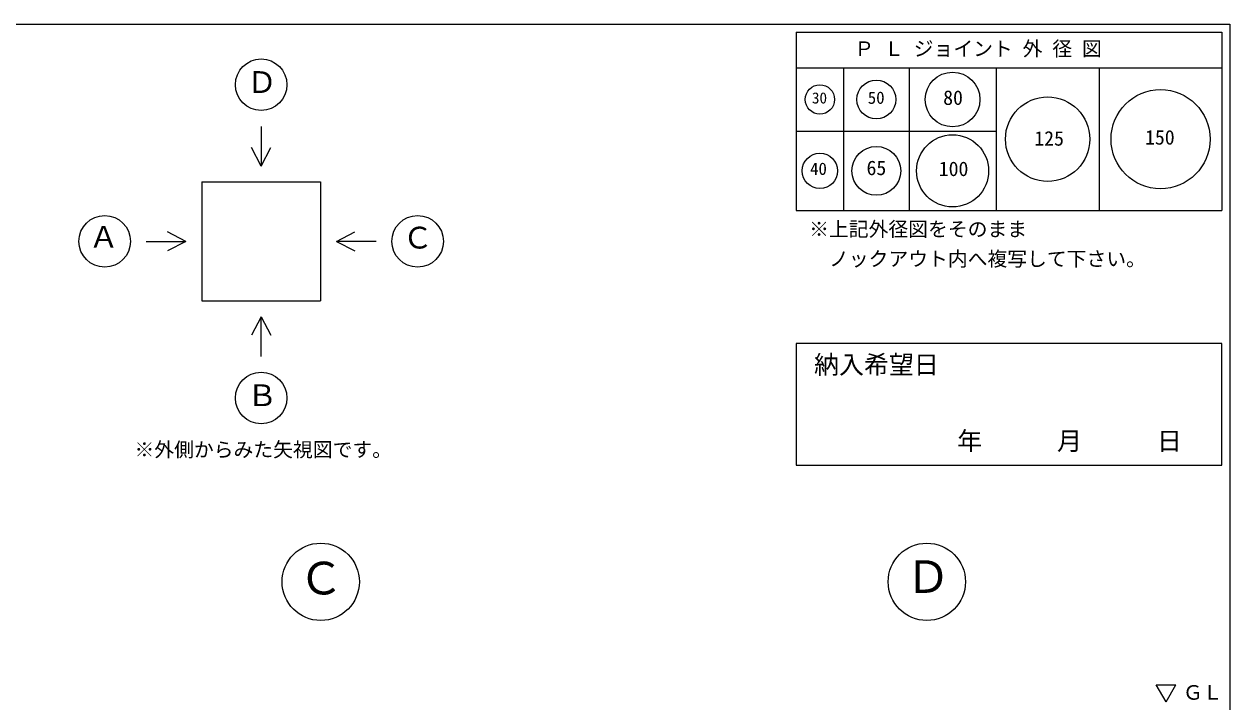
# Model space of a CAD drawing. Units: millimetres, scale not verified. Extents: x -4890 to 18490, y -2325 to 2325.
# Drawn here: x 1846 to 4890, y 616 to 2325 of the extents above; entities that cross this region are included whole.
import ezdxf
from ezdxf.enums import TextEntityAlignment as Align

# ---------------------------------------------------------------- set-up
doc = ezdxf.new("R2010")
doc.units = ezdxf.units.MM
doc.header["$LTSCALE"] = 10
for name, color, linetype, lineweight in [('0-2_waku', 7, 'Continuous', 18), ('0-3_gaikei', 7, 'Continuous', 18), ('0-8_hole', 7, 'Continuous', 18), ('0-E_文字１', 7, 'Continuous', 18)]:
    doc.layers.add(name, color=color, linetype=linetype, lineweight=lineweight)
doc.styles.add('ＭＳ ゴシック', font='')
doc.styles.get('ＭＳ ゴシック').set_extended_font_data('MS Gothic')

msp = doc.modelspace()

# ---------------------------------------------------------------- linework, layer by layer
at = {"layer": '0-2_waku'}
for p, q in [((4889.94, 2325.07), (4889.94, -1949.93)), ((4889.94, 2325.07), (4889.94, -1949.93)), ((3794.94, 2305.07), (3794.94, 1855.07)), ((3794.94, 2305.07), (4869.94, 2305.07)), ((3794.94, 2305.07), (4869.94, 2305.07)), ((3794.94, 2305.07), (4869.94, 2305.07)), ((3794.94, 2305.07), (3794.94, 1855.07)), ((3794.94, 2305.07), (4869.94, 2305.07)), ((3794.94, 2305.07), (4869.94, 2305.07)), ((3794.94, 2305.07), (4869.94, 2305.07)), ((4869.94, 2305.07), (4869.94, 1855.07)), ((4869.94, 2305.07), (4869.94, 1855.07)), ((3794.94, 2215.07), (4869.94, 2215.07)), ((3914.94, 2215.07), (3914.94, 1855.07)), ((4079.94, 2215.07), (4079.94, 1855.07)), ((4299.94, 2215.07), (4299.94, 1855.07)), ((4559.94, 2215.07), (4559.94, 1855.07)), ((3794.94, 2055.07), (4299.94, 2055.07)), ((3794.94, 1855.07), (4869.94, 1855.07)), ((3794.94, 1855.07), (4869.94, 1855.07))]:
    msp.add_line(p, q, dxfattribs=at)
msp.add_lwpolyline([(-1230.06, 2325.07), (4889.94, 2325.07), (4889.94, -1949.93)], dxfattribs=at)
at = {"layer": '0-3_gaikei'}
for p, q in [((2444.55, 2067.3), (2444.55, 1967.3)), ((2444.55, 1967.3), (2420.43, 2013.67)), ((2444.55, 1967.3), (2468.68, 2013.67)), ((2294.55, 1927.3), (2594.55, 1927.3)), ((2294.55, 1927.3), (2294.55, 1627.3)), ((2594.55, 1927.3), (2594.55, 1627.3)), ((2254.55, 1777.3), (2208.18, 1801.42)), ((2634.55, 1777.3), (2680.93, 1801.42)), ((2154.55, 1777.3), (2254.55, 1777.3)), ((2254.55, 1777.3), (2208.18, 1753.17)), ((2294.55, 1627.3), (2594.55, 1627.3)), ((2444.55, 1587.3), (2420.43, 1540.92)), ((2444.55, 1587.3), (2468.68, 1540.92)), ((2444.55, 1487.3), (2444.55, 1587.3))]:
    msp.add_line(p, q, dxfattribs=at)
msp.add_lwpolyline([(2734.55, 1777.3), (2634.55, 1777.3), (2680.93, 1753.17)], dxfattribs=at)
for centre, radius in [((2444.55, 2172.3), 65), ((2049.55, 1777.3), 65), ((2839.55, 1777.3), 65), ((2444.55, 1382.3), 65), ((2594.94, 918.82), 97.5), ((4124.94, 918.82), 97.5)]:
    msp.add_circle(centre, radius, dxfattribs=at)
at = {"layer": '0-8_hole', "lineweight": 5}
msp.add_lwpolyline([(3794.94, 1519.78), (3794.94, 1213.07), (4869.94, 1213.07), (4869.94, 1519.78)], close=True, dxfattribs=at)
msp.add_lwpolyline([(3794.94, 1519.78), (3794.94, 1213.07), (4869.94, 1213.07), (4869.94, 1519.78)], close=True, dxfattribs=at)
at = {"layer": '0-8_hole'}
for centre, radius in [((4189.94, 2135.07), 69), ((3854.94, 2135.07), 37), ((3997.44, 2135.07), 49), ((4429.94, 2035.07), 106.5), ((4714.94, 2035.07), 125), ((4189.94, 1955.07), 91), ((3997.44, 1955.07), 61.5), ((3854.94, 1955.07), 44.5)]:
    msp.add_circle(centre, radius, dxfattribs=at)
at = {"layer": '0-E_文字１'}
for p, q in [((4728.68, 616.08), (4703.48, 659.02)), ((4703.48, 659.02), (4753.88, 659.02)), ((4728.68, 616.08), (4753.88, 659.02))]:
    msp.add_line(p, q, dxfattribs=at)

# ---------------------------------------------------------------- texts
at = {"layer": '0-8_hole', "style": 'ＭＳ ゴシック'}
for s, height, p in [('30', 28.04, (3834.89, 2116.54)), ('50', 31.16, (3975.85, 2114.73)), ('80', 36.66, (4166.12, 2110.39)), ('125', 36.66, (4396.22, 2007.65)), ('150', 36.66, (4675.76, 2010.3)), ('65', 36.66, (3972.66, 1933.35)), ('40', 31.16, (3830.22, 1935.48)), ('100', 36.66, (4155, 1930.9)), ('納入希望日', 46.19, (3840.12, 1429.51))]:
    msp.add_text(s, height=height, dxfattribs=at).set_placement(p, align=Align.BOTTOM_LEFT)
at = {"layer": '0-E_文字１', "style": 'ＭＳ ゴシック'}
for s, height, p in [('Ｐ Ｌ ジョイント 外 径 図', 36.66, (3941.87, 2233.9)), ('Ｄ', 54.99, (2409.07, 2134.91)), ('※上記外径図をそのまま', 36.66, (3827.9, 1778.88)), ('Ａ', 54.99, (2009.57, 1744.77)), ('Ｃ', 54.99, (2802.19, 1742.64)), ('\u3000ノックアウト内へ複写して下さい。', 36.66, (3827.9, 1703.88)), ('Ｂ', 54.99, (2409.57, 1345.24)), ('\u3000\u3000\u3000年\u3000\u3000\u3000月\u3000\u3000\u3000日   ', 46.19, (4012.64, 1236.99)), ('※外側からみた矢視図です。', 36.66, (2124.76, 1222.93)), ('Ｃ', 82.48, (2539.01, 862.16)), ('Ｄ', 82.48, (4071.81, 865.88)), ('ＧＬ', 36.66, (4771.48, 610.53))]:
    msp.add_text(s, height=height, dxfattribs=at).set_placement(p, align=Align.BOTTOM_LEFT)

doc.saveas('drawing.dxf')
